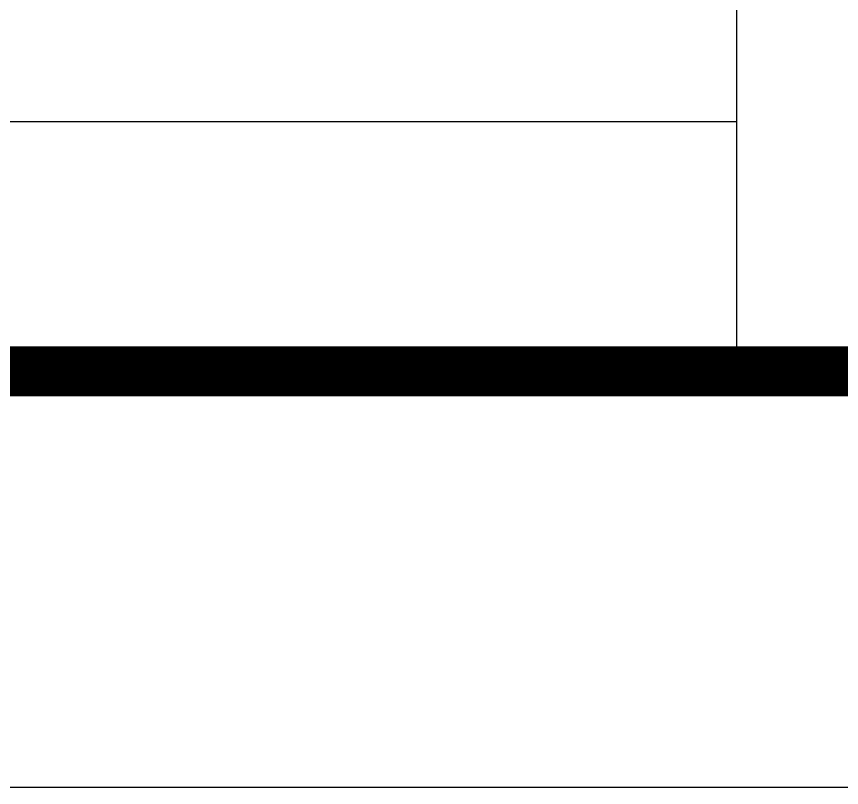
# Model space of a CAD drawing. Extents: x -2331248 to -1198620, y -977263 to -545844.
# Drawn here: x -1854914 to -1852438, y -676588 to -674272 of the extents above; entities that cross this region are included whole.
import ezdxf

# ---------------------------------------------------------------- set-up
doc = ezdxf.new("R2010")
doc.units = 0
doc.header["$LTSCALE"] = 1000
doc.header["$MEASUREMENT"] = 0
doc.layers.get('0').update_dxf_attribs({"linetype": 'CONTINUOUS'})
doc.layers.add('PUB_TITLE', color=4, linetype='CONTINUOUS')
doc.layers.add('t图框', color=222, linetype='CONTINUOUS')

# ---------------------------------------------------------------- blocks, each defined once
blk = doc.blocks.new('ASDDA')
at = {"layer": 't图框'}
for p, q in [((-283365.6, 3065618.5), (-283365.6, 3061618.5)), ((-283365.6, 3062218.5), (-295865.6, 3062218.5)), ((-315865.6, 3061618.4), (-273365.6, 3061618.4))]:
    blk.add_line(p, q, dxfattribs=at)

msp = doc.modelspace()

# ---------------------------------------------------------------- linework, layer by layer
at = {"layer": 'PUB_TITLE'}
msp.add_lwpolyline([(-1944128, -676588.1), (-1944128, -602338.1), (-1839003, -602338.1), (-1839003, -676588.1)], close=True, dxfattribs=at)
at = {"layer": 'PUB_TITLE', "const_width": 150}
msp.add_lwpolyline([(-1941003, -603588.1), (-1840253, -603588.1), (-1840253, -675338.1), (-1941003, -675338.1)], close=True, dxfattribs=at)

# ---------------------------------------------------------------- block references
at = {"lineweight": -3, "xscale": 1.250016957928892, "yscale": 1.250016958278138, "zscale": 1.250016957604765}
msp.add_blockref('ASDDA', (-1498541.4, -4502413.1), dxfattribs=at)

doc.saveas('drawing.dxf')
